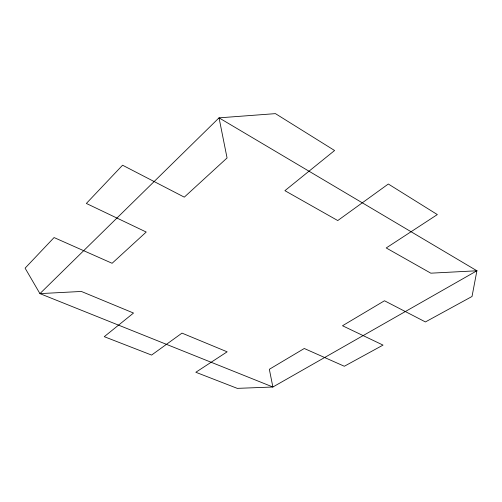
<?xml version="1.0" encoding="UTF-8"?>
<svg xmlns="http://www.w3.org/2000/svg" width="502" height="502" viewBox="0 0 502 502"><rect width="100%" height="100%" fill="white"/><g stroke="black" fill="none" stroke-linecap="round" stroke-linejoin="round"><path stroke-width="0.75" d="M476.9 270.773L472.031 296.475L425.42 321.939L384.488 300.761L342.502 325.748L383.032 345.1L344.328 366.253L304.275 348.495L269.336 369.29L272.881 387.011L237.277 388.366L195.83 372.264L227.149 351.814L181.981 333.115L151.591 355.071L104.265 336.679L133.513 313.047L81.362 291.455L39.928 293.62L25.1 268.156L54.072 237.559L112.103 263.286L146.214 232.037L86.357 203.454L122.57 165.208L184.29 197.154L227.061 157.967L219.035 117.851L275.447 113.634L334.589 150.512L284.904 190.672L337.752 220.554L388.316 184.014L437.336 214.58L386.22 247.957L430.829 273.182L476.9 270.773L219.035 117.851L39.928 293.62L272.881 387.011L476.9 270.773"/></g></svg>
